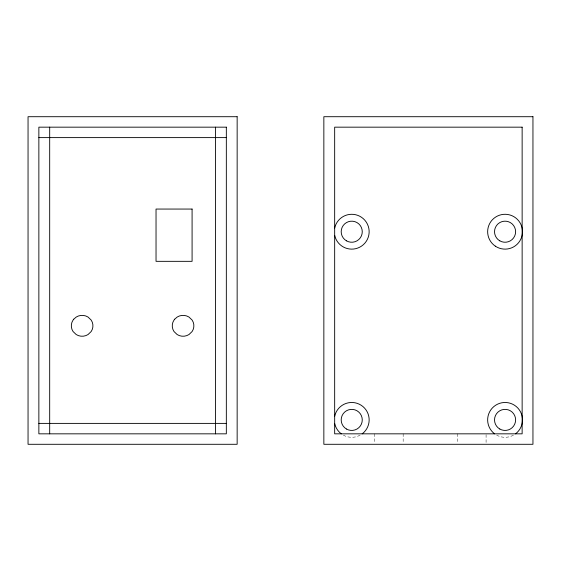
<?xml version="1.0" encoding="UTF-8"?>
<svg xmlns="http://www.w3.org/2000/svg" width="561" height="561" viewBox="0 0 561 561"><rect width="100%" height="100%" fill="white"/><g stroke="black" fill="none" stroke-linecap="round" stroke-linejoin="round"><path stroke-width="0.42" stroke-dasharray="2.81 2.1" d="M486.085 434.712L486.085 443.421M457.243 433.835L457.243 443.421M403.163 433.835L403.163 443.421M374.327 433.835L374.327 443.421M513.42 435.189A17.426 17.426 0 0 1 496.716 435.189M360.085 435.189A17.426 17.426 0 0 1 343.381 435.189"/><path stroke-width="0.84" d="M38.863 137.613L226.335 137.613M38.863 423.387L226.335 423.387M215.515 127.165L215.515 433.835M49.684 127.165L49.684 433.835M334.707 228.004A17.426 17.426 0 0 1 361.501 217.282A17.426 17.426 0 0 1 361.501 246.139A17.426 17.426 0 0 1 334.707 235.417M494.627 433.849A17.426 17.426 0 0 1 492.179 408.177A17.426 17.426 0 0 1 517.964 408.177A17.426 17.426 0 0 1 515.51 433.849M334.707 416.192A17.426 17.426 0 0 1 361.151 405.238A17.426 17.426 0 0 1 362.175 433.849M341.291 433.849A17.426 17.426 0 0 1 334.707 423.604M73.729 319.216L73.077 320.086A10.196 10.196 0 0 0 73.07 331.53L76.212 334.552A11.094 11.094 0 0 0 88.042 334.545L91.177 331.523A10.196 10.196 0 0 0 91.184 320.079L88.042 317.056A11.094 11.094 0 0 0 76.212 317.063L73.729 319.216M174.674 319.216L174.015 320.086A10.196 10.196 0 0 0 174.008 331.53L177.15 334.552A11.094 11.094 0 0 0 188.987 334.545L192.121 331.523A10.196 10.196 0 0 0 192.128 320.079L188.987 317.056A11.094 11.094 0 0 0 177.157 317.063L174.674 319.216M237.149 116.709L28.05 116.709L28.05 444.291L237.149 444.291L237.149 116.709M532.95 116.709L323.851 116.709L323.851 444.291L532.95 444.291L532.95 116.709M226.335 127.165L38.863 127.165L38.863 433.835L226.335 433.835L226.335 127.165M522.137 127.165L334.665 127.165L334.665 433.835L522.137 433.835L522.137 127.165M192.086 209.057L156.035 209.057L156.035 261.335L192.086 261.335L192.086 209.057M346.467 240.837A10.533 10.533 0 0 0 362.266 231.707A10.533 10.533 0 0 0 346.467 222.584A10.533 10.533 0 0 0 346.467 240.837M495.307 246.139A17.426 17.426 0 0 0 522.452 232.955A17.426 17.426 0 0 0 497.46 216.034A17.426 17.426 0 0 0 495.307 246.139M499.802 240.837A10.533 10.533 0 0 0 515.608 231.707A10.533 10.533 0 0 0 499.802 222.584A10.533 10.533 0 0 0 499.802 240.837M499.802 429.025A10.533 10.533 0 0 0 515.608 419.901A10.533 10.533 0 0 0 499.802 410.771A10.533 10.533 0 0 0 499.802 429.025M346.467 429.025A10.533 10.533 0 0 0 362.266 419.901A10.533 10.533 0 0 0 346.467 410.771A10.533 10.533 0 0 0 346.467 429.025"/></g></svg>
